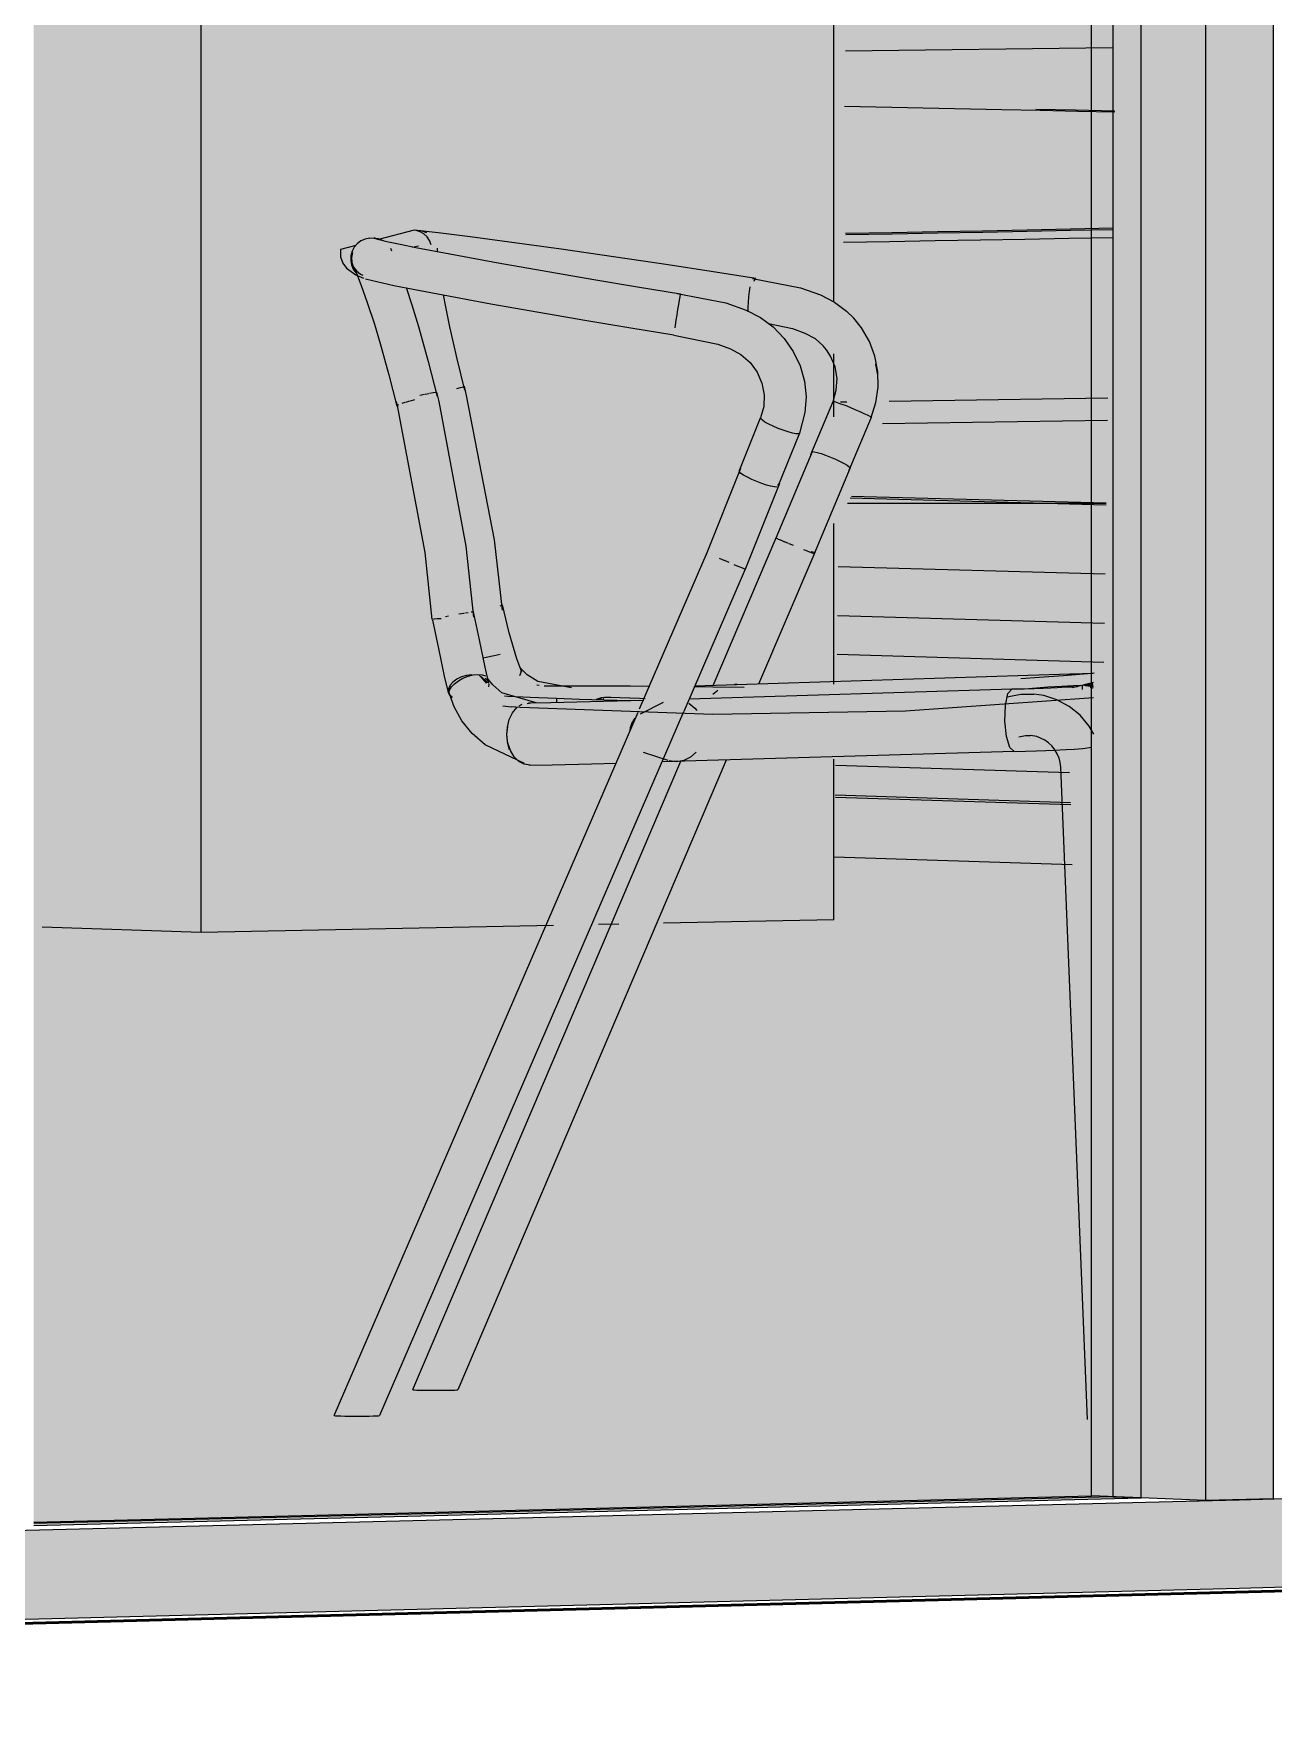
# Model space of a CAD drawing. Header units: inches. Extents: x 31156 to 31160, y -65 to 66.
# Drawn here: x 31157.47387 to 31157.49116, y 65.95742 to 65.98101 of the extents above; entities that cross this region are included whole.
import ezdxf

# ---------------------------------------------------------------- set-up
doc = ezdxf.new("R2010")
doc.units = ezdxf.units.IN
doc.header["$MEASUREMENT"] = 0
doc.linetypes.add('Dash 1_16_', pattern=[0.125, 0.0625, -0.0625])
doc.linetypes.add('Hidden', pattern=[0.28125, 0.1875, -0.09375])
for name, color, linetype, lineweight in [('A-FLOR', 192, 'Continuous', 13), ('A-FLOR-CLRS', 90, 'Dash 1_16_', 9), ('A-FLOR-OTLN', 90, 'Continuous', 9), ('A-GLAZ-CURT', 52, 'Continuous', 9), ('A-GLAZ-CWMG', 51, 'Continuous', 9), ('A-PROP-SBCK', 71, 'Hidden', 50), ('I-FURN', 30, 'Continuous', 9), ('Q-CASE', 31, 'Continuous', 9)]:
    doc.layers.add(name, color=color, linetype=linetype, lineweight=lineweight)

msp = doc.modelspace()

# ---------------------------------------------------------------- hatches: boundary and pattern name
at = {"layer": 'A-FLOR', "lineweight": 5}
h = msp.add_hatch(color=256, dxfattribs=at)
h.paths.add_polyline_path([(31157.502742, 65.969799), (31157.502742, 65.970257), (31157.501615, 65.970291), (31157.501615, 65.969834)], flags=0)
h.paths.add_polyline_path([(31157.499543, 65.969899), (31157.499521, 65.970356), (31157.499335, 65.970362), (31157.499355, 65.969905), (31157.499536, 65.969899)], flags=0)
h.paths.add_polyline_path([(31157.498814, 65.969922), (31157.498795, 65.970378), (31157.497051, 65.970432), (31157.497059, 65.969977), (31157.498801, 65.969922)], flags=0)
h.paths.add_polyline_path([(31157.496372, 65.969998), (31157.496369, 65.970453), (31157.495748, 65.970442), (31157.495256, 65.970331), (31157.495191, 65.970319), (31157.495199, 65.970035), (31157.496371, 65.969998)], flags=0)
h.paths.add_polyline_path([(31157.494595, 65.970054), (31157.494586, 65.970465), (31157.494061, 65.970524), (31157.494029, 65.970072), (31157.494595, 65.970054)], flags=0)
h.paths.add_polyline_path([(31157.493442, 65.97009), (31157.493473, 65.970542), (31157.493272, 65.970517), (31157.493094, 65.970101), (31157.493391, 65.970092)], flags=0)
h.paths.add_polyline_path([(31157.492517, 65.970119), (31157.492708, 65.970566), (31157.492544, 65.970571), (31157.492351, 65.970124)], flags=0)
h.paths.add_polyline_path([(31157.491769, 65.970142), (31157.491962, 65.970589), (31157.491311, 65.970609), (31157.491311, 65.970157)], flags=0)
h.paths.add_polyline_path([(31157.488334, 65.97025), (31157.488314, 65.970701), (31157.48505, 65.9708), (31157.48505, 65.970352), (31157.488333, 65.97025)], flags=0)
at = {"layer": 'A-GLAZ-CURT', "lineweight": 5, "transparency": 33554458}
msp.add_hatch(color=256, dxfattribs=at).paths.add_polyline_path([(31157.473866, 65.960193), (31157.489314, 65.960578), (31157.489314, 66.018479), (31157.473866, 66.018659), (31157.473866, 65.960555)], flags=0)
at = {"layer": 'A-GLAZ-CWMG', "lineweight": 5}
for points in [[(31157.489314, 65.960578), (31157.489314, 66.018479), (31157.488619, 66.018465), (31157.488619, 65.960607)], [(31157.490209, 65.960541), (31157.490209, 65.968688), (31157.490209, 66.018496), (31157.489314, 66.018479), (31157.489314, 65.960578), (31157.489924, 65.960553)], [(31157.490209, 65.960541), (31157.491155, 65.960565), (31157.491155, 66.018485), (31157.490209, 66.018496), (31157.490209, 65.964398)], [(31157.490682, 65.959324), (31157.507554, 65.959758), (31157.507554, 65.960974), (31157.490682, 65.960553), (31157.490682, 65.960108)], [(31157.473382, 65.958879), (31157.490682, 65.959324), (31157.490682, 65.960553), (31157.473382, 65.960121)]]:
    msp.add_hatch(color=256, dxfattribs=at).paths.add_polyline_path(points, flags=0)
at = {"layer": 'I-FURN', "lineweight": 5}
h = msp.add_hatch(color=256, dxfattribs=at)
h.paths.add_polyline_path([(31157.478356, 65.978233), (31157.478478, 65.978228), (31157.478531, 65.978271)], flags=0)
h.paths.add_polyline_path([(31157.478288, 65.977912), (31157.478336, 65.978032), (31157.478429, 65.97812), (31157.47855, 65.978158), (31157.478356, 65.978233), (31157.478235, 65.978132), (31157.478147, 65.977987), (31157.478234, 65.977941)], flags=0)
h.paths.add_polyline_path([(31157.478614, 65.978156), (31157.478478, 65.978228), (31157.478393, 65.9782)], flags=0)
for points in [[(31157.478918, 65.977772), (31157.47897, 65.977912), (31157.479067, 65.978006), (31157.479184, 65.97803), (31157.478488, 65.978146), (31157.478378, 65.978081), (31157.478305, 65.977975), (31157.478288, 65.977912), (31157.478539, 65.977851)], [(31157.479418, 65.977985), (31157.479415, 65.978029), (31157.479386, 65.978124), (31157.479307, 65.978218), (31157.479198, 65.978266), (31157.478531, 65.978271), (31157.478478, 65.978228), (31157.478742, 65.97812), (31157.479416, 65.977985)], [(31157.4801, 65.977858), (31157.480097, 65.978005), (31157.480047, 65.978122), (31157.479962, 65.978178), (31157.479255, 65.978248), (31157.479356, 65.978169), (31157.479416, 65.978022), (31157.479446, 65.977992), (31157.479481, 65.97801), (31157.479492, 65.977971), (31157.480098, 65.977858)], [(31157.48272, 65.977487), (31157.482729, 65.977773), (31157.482719, 65.977787), (31157.480008, 65.978159), (31157.480078, 65.978069), (31157.480102, 65.977891), (31157.4801, 65.977858), (31157.482633, 65.977499)], [(31157.479039, 65.977475), (31157.478951, 65.977562), (31157.478914, 65.977697), (31157.478918, 65.977772), (31157.478288, 65.977912), (31157.478297, 65.977784), (31157.478378, 65.977669), (31157.478495, 65.977623), (31157.478542, 65.977593), (31157.478657, 65.97756)], [(31157.481533, 65.9773), (31157.481593, 65.977501), (31157.481676, 65.97758), (31157.479067, 65.978006), (31157.47897, 65.977912), (31157.478918, 65.977772), (31157.481508, 65.977304)], [(31157.478933, 65.975821), (31157.479043, 65.975865), (31157.479178, 65.975902), (31157.478893, 65.976937), (31157.478652, 65.977562), (31157.478419, 65.97766), (31157.478367, 65.977701), (31157.478605, 65.977007), (31157.478838, 65.97618)], [(31157.481586, 65.977007), (31157.481543, 65.977049), (31157.481525, 65.977226), (31157.481508, 65.977304), (31157.478918, 65.977772), (31157.478925, 65.977626), (31157.47899, 65.97751), (31157.479095, 65.977458), (31157.481508, 65.977021)], [(31157.482706, 65.977411), (31157.48272, 65.977487), (31157.480421, 65.977799), (31157.482691, 65.977413)], [(31157.482835, 65.977087), (31157.482886, 65.977383), (31157.481649, 65.977572), (31157.481593, 65.977501), (31157.481533, 65.9773), (31157.482174, 65.977193)], [(31157.483848, 65.977309), (31157.483925, 65.977585), (31157.483939, 65.977595), (31157.482729, 65.977773), (31157.482736, 65.977631), (31157.48272, 65.977487), (31157.483697, 65.977334)], [(31157.484706, 65.977129), (31157.484834, 65.977363), (31157.484378, 65.977517), (31157.483878, 65.977572), (31157.483842, 65.977339), (31157.484309, 65.977259)], [(31157.479178, 65.975902), (31157.479491, 65.975953), (31157.479105, 65.97732), (31157.479017, 65.97748), (31157.478669, 65.977552), (31157.478893, 65.976937), (31157.479039, 65.97644)], [(31157.483667, 65.976845), (31157.4838, 65.97715), (31157.483327, 65.977303), (31157.482829, 65.977362), (31157.48279, 65.977057), (31157.483236, 65.976984)], [(31157.48462, 65.976837), (31157.484635, 65.976934), (31157.484706, 65.977129), (31157.484282, 65.977267), (31157.483842, 65.977339), (31157.483853, 65.977124), (31157.484201, 65.976954), (31157.484618, 65.976837)], [(31157.485531, 65.975669), (31157.485633, 65.976047), (31157.485602, 65.976425), (31157.485538, 65.976662), (31157.485414, 65.976881), (31157.485274, 65.977056), (31157.485006, 65.977259), (31157.484816, 65.977344), (31157.484706, 65.977129), (31157.485125, 65.976807), (31157.485326, 65.976319), (31157.485256, 65.975794), (31157.485498, 65.975687)], [(31157.482796, 65.97681), (31157.482823, 65.977014), (31157.482835, 65.977087), (31157.481533, 65.9773), (31157.48153, 65.977096), (31157.481586, 65.977007), (31157.482783, 65.976812)], [(31157.483583, 65.976618), (31157.483667, 65.976845), (31157.483236, 65.976984), (31157.48279, 65.977057), (31157.48279, 65.976809), (31157.483376, 65.976686), (31157.483531, 65.976635)], [(31157.484631, 65.976838), (31157.48412, 65.976966), (31157.484225, 65.976937), (31157.484618, 65.976842)], [(31157.485641, 65.976185), (31157.485617, 65.976409), (31157.485598, 65.976409)], [(31157.479938, 65.972899), (31157.479843, 65.973733), (31157.479615, 65.975114), (31157.47949, 65.97573), (31157.479305, 65.976373), (31157.47923, 65.976373), (31157.479205, 65.976241), (31157.479342, 65.975732), (31157.479545, 65.974737), (31157.479821, 65.972919), (31157.479931, 65.972915)], [(31157.47933, 65.973775), (31157.479586, 65.97382), (31157.479326, 65.975253), (31157.47918, 65.97595), (31157.478929, 65.975884), (31157.479109, 65.975028), (31157.479326, 65.973799)], [(31157.479586, 65.97382), (31157.479898, 65.973859), (31157.479677, 65.975114), (31157.479472, 65.976009), (31157.47918, 65.97595), (31157.479403, 65.974889)], [(31157.480229, 65.973932), (31157.480293, 65.973949), (31157.479925, 65.975838), (31157.479854, 65.976084), (31157.479817, 65.976073), (31157.479944, 65.975539), (31157.480183, 65.974226)], [(31157.484944, 65.975054), (31157.485256, 65.975794), (31157.485019, 65.975878), (31157.484728, 65.975135), (31157.484877, 65.975082)], [(31157.485235, 65.974918), (31157.485531, 65.975669), (31157.485256, 65.975794), (31157.484944, 65.975054), (31157.485219, 65.974929)], [(31157.483951, 65.974761), (31157.484249, 65.975504), (31157.484008, 65.975638), (31157.484006, 65.975652), (31157.48371, 65.974897), (31157.48382, 65.974822), (31157.483882, 65.974791)], [(31157.484231, 65.974685), (31157.484247, 65.974691), (31157.484529, 65.975429), (31157.484388, 65.975455), (31157.484249, 65.975504), (31157.483951, 65.974761), (31157.484197, 65.974686)], [(31157.484464, 65.973868), (31157.484956, 65.975113), (31157.484729, 65.97518), (31157.484223, 65.973971), (31157.484396, 65.973897)], [(31157.484751, 65.973754), (31157.485242, 65.974968), (31157.485049, 65.975074), (31157.48498, 65.975103), (31157.484464, 65.973868), (31157.484737, 65.973759)], [(31157.4835, 65.973659), (31157.483951, 65.974788), (31157.483741, 65.974909), (31157.483725, 65.974933), (31157.483283, 65.973757), (31157.483498, 65.97366)], [(31157.483765, 65.973522), (31157.483783, 65.973523), (31157.484243, 65.974719), (31157.484091, 65.974739), (31157.483951, 65.974788), (31157.4835, 65.973659), (31157.483775, 65.973546)], [(31157.479429, 65.972838), (31157.479687, 65.972857), (31157.479586, 65.97382), (31157.47933, 65.973775), (31157.479416, 65.972968)], [(31157.479687, 65.972857), (31157.480002, 65.972884), (31157.479898, 65.973859), (31157.479586, 65.97382), (31157.479678, 65.972968)], [(31157.480347, 65.972955), (31157.480404, 65.972967), (31157.480293, 65.973949), (31157.480229, 65.973932), (31157.480335, 65.973055), (31157.480345, 65.972967)], [(31157.47834, 65.96172), (31157.483498, 65.97366), (31157.483281, 65.973758), (31157.478106, 65.961725), (31157.47827, 65.96172)], [(31157.478411, 65.96172), (31157.478687, 65.961727), (31157.483774, 65.973546), (31157.483498, 65.97366), (31157.47834, 65.96172)], [(31157.47965, 65.971871), (31157.479711, 65.971964), (31157.479872, 65.972046), (31157.479904, 65.972055), (31157.479724, 65.972901), (31157.479434, 65.972829), (31157.479644, 65.971895)], [(31157.480199, 65.97198), (31157.480112, 65.97241), (31157.479985, 65.972871), (31157.479967, 65.972942), (31157.479724, 65.972901), (31157.479904, 65.972055), (31157.48005, 65.97206), (31157.480165, 65.972015)], [(31157.48067, 65.97201), (31157.480663, 65.972103), (31157.480527, 65.97251), (31157.480371, 65.973026), (31157.48034, 65.973016), (31157.480455, 65.972266), (31157.480609, 65.972047), (31157.480664, 65.972013)], [(31157.480215, 65.971953), (31157.480113, 65.972044), (31157.480062, 65.97207), (31157.480169, 65.971945)], [(31157.480665, 65.972099), (31157.480666, 65.9721), (31157.480664, 65.9721)], [(31157.483336, 65.971893), (31157.485928, 65.971925), (31157.487466, 65.972002), (31157.48823, 65.972075), (31157.483251, 65.971894)], [(31157.4878, 65.971866), (31157.488491, 65.971915), (31157.488363, 65.971917), (31157.4878, 65.971868)], [(31157.488652, 65.971883), (31157.48864, 65.971955), (31157.488495, 65.971911), (31157.488619, 65.971895)], [(31157.480624, 65.970868), (31157.480499, 65.971024), (31157.480417, 65.971256), (31157.480103, 65.971371), (31157.479847, 65.971591), (31157.479691, 65.971895), (31157.479667, 65.971853), (31157.479782, 65.971545), (31157.47987, 65.971404), (31157.480239, 65.971044), (31157.480431, 65.970951)], [(31157.480466, 65.971223), (31157.482146, 65.971261), (31157.482164, 65.971643), (31157.482194, 65.971707), (31157.480679, 65.971655), (31157.480545, 65.971535), (31157.480472, 65.971336)], [(31157.480861, 65.971751), (31157.480845, 65.971753), (31157.480853, 65.971752)], [(31157.481157, 65.971681), (31157.481767, 65.971718), (31157.481157, 65.971738), (31157.481157, 65.971682)], [(31157.481786, 65.971717), (31157.481786, 65.971748), (31157.481717, 65.971719)], [(31157.481827, 65.971715), (31157.481811, 65.971749), (31157.481794, 65.971716)], [(31157.482204, 65.971706), (31157.482314, 65.971739), (31157.481826, 65.971751), (31157.481826, 65.971716), (31157.482202, 65.971706)], [(31157.487412, 65.971419), (31157.488652, 65.971467), (31157.488652, 65.97187), (31157.488532, 65.971894), (31157.488438, 65.971869), (31157.487897, 65.971869), (31157.487484, 65.971834), (31157.487455, 65.971802), (31157.487415, 65.97151)], [(31157.488441, 65.970788), (31157.488652, 65.970823), (31157.488648, 65.971249), (31157.488319, 65.971614), (31157.487988, 65.971751), (31157.487783, 65.971794), (31157.487437, 65.97172), (31157.487485, 65.971483), (31157.48793, 65.971473), (31157.488291, 65.971211), (31157.488429, 65.970823)], [(31157.488653, 65.971869), (31157.488628, 65.971892), (31157.488619, 65.971876)], [(31157.482791, 65.971269), (31157.483212, 65.971295), (31157.483152, 65.971511), (31157.483044, 65.971502), (31157.483112, 65.971565), (31157.483086, 65.9716), (31157.482933, 65.971556), (31157.482801, 65.971292)], [(31157.480788, 65.970806), (31157.482008, 65.970875), (31157.482146, 65.971261), (31157.480466, 65.971223), (31157.480514, 65.971008), (31157.480632, 65.970856), (31157.480708, 65.970816)], [(31157.482833, 65.970851), (31157.483028, 65.970914), (31157.483167, 65.971077), (31157.483212, 65.971293), (31157.482783, 65.97125), (31157.482652, 65.970906)], [(31157.480523, 65.970994), (31157.48048, 65.971112), (31157.480517, 65.971002)], [(31157.488651, 65.961688), (31157.488651, 65.965683), (31157.488441, 65.970788), (31157.488195, 65.970775), (31157.488588, 65.961691), (31157.488625, 65.961689)], [(31157.488651, 65.965683), (31157.488652, 65.970796), (31157.488441, 65.970788), (31157.488528, 65.968677)]]:
    msp.add_hatch(color=256, dxfattribs=at).paths.add_polyline_path(points, flags=0)
h = msp.add_hatch(color=256, dxfattribs=at)
h.paths.add_polyline_path([(31157.479834, 65.976012), (31157.479874, 65.976033), (31157.479528, 65.977375), (31157.47946, 65.977369), (31157.479805, 65.976118)], flags=0)
h.paths.add_polyline_path([(31157.479469, 65.977975), (31157.47943, 65.978067), (31157.479386, 65.978209), (31157.479255, 65.978265), (31157.479282, 65.978233), (31157.479366, 65.978154), (31157.479416, 65.978022), (31157.47945, 65.977979)], flags=0)
h = msp.add_hatch(color=256, dxfattribs=at)
h.paths.add_polyline_path([(31157.478322, 65.977725), (31157.478286, 65.977847), (31157.478288, 65.977912), (31157.478147, 65.977987), (31157.478215, 65.977794), (31157.478234, 65.977782)], flags=0)
h.paths.add_polyline_path([(31157.478359, 65.977673), (31157.478322, 65.977725), (31157.478234, 65.977746)], flags=0)
h = msp.add_hatch(color=256, dxfattribs=at)
h.paths.add_polyline_path([(31157.479563, 65.976993), (31157.479552, 65.976986), (31157.479552, 65.977004)], flags=0)
h.paths.add_polyline_path([(31157.480137, 65.9723), (31157.48039, 65.972358), (31157.480329, 65.97287), (31157.480356, 65.972873), (31157.480329, 65.97311), (31157.480242, 65.973813), (31157.48022, 65.973751), (31157.479801, 65.976092), (31157.479619, 65.976789), (31157.479508, 65.977189), (31157.479497, 65.977194), (31157.479473, 65.977319), (31157.479435, 65.977393), (31157.479068, 65.97743), (31157.47935, 65.9765), (31157.479677, 65.975114), (31157.479847, 65.974162), (31157.479963, 65.973357), (31157.480017, 65.97287), (31157.480136, 65.972305)], flags=0)
h.paths.add_polyline_path([(31157.479933, 65.972938), (31157.479935, 65.972968), (31157.479933, 65.972942)], flags=0)
h.paths.add_polyline_path([(31157.479418, 65.976001), (31157.479419, 65.976009), (31157.479417, 65.976004)], flags=0)
h = msp.add_hatch(color=256, dxfattribs=at)
h.paths.add_polyline_path([(31157.483831, 65.97711), (31157.483805, 65.977124), (31157.483808, 65.977122)], flags=0)
h.paths.add_polyline_path([(31157.483831, 65.977132), (31157.483848, 65.977309), (31157.482718, 65.97748), (31157.482707, 65.977411), (31157.483465, 65.977259), (31157.483808, 65.977147)], flags=0)
h = msp.add_hatch(color=256, dxfattribs=at)
h.paths.add_polyline_path([(31157.484529, 65.975429), (31157.484545, 65.975435), (31157.484596, 65.975716)], flags=0)
h.paths.add_polyline_path([(31157.484529, 65.975429), (31157.484614, 65.975961), (31157.484585, 65.976187), (31157.484527, 65.97644), (31157.484241, 65.976819), (31157.484137, 65.976935), (31157.48379, 65.977131), (31157.483667, 65.976845), (31157.484096, 65.976522), (31157.484309, 65.976032), (31157.484249, 65.975504), (31157.484496, 65.97543)], flags=0)
h.paths.add_polyline_path([(31157.484515, 65.976429), (31157.484386, 65.976643), (31157.48438, 65.976653)], flags=0)
h = msp.add_hatch(color=256, dxfattribs=at)
h.paths.add_polyline_path([(31157.485256, 65.975794), (31157.485326, 65.976319), (31157.485125, 65.976807), (31157.484706, 65.977129), (31157.484623, 65.976849), (31157.484922, 65.976605), (31157.485067, 65.976253), (31157.485039, 65.975921), (31157.485039, 65.975874), (31157.485188, 65.975821)], flags=0)
h.paths.add_polyline_path([(31157.484997, 65.976529), (31157.484922, 65.976605), (31157.484876, 65.976698)], flags=0)
h = msp.add_hatch(color=256, dxfattribs=at)
h.paths.add_polyline_path([(31157.48463, 65.975985), (31157.4846, 65.976209), (31157.484582, 65.976187)], flags=0)
h.paths.add_polyline_path([(31157.484527, 65.976446), (31157.484402, 65.976666), (31157.48438, 65.976653)], flags=0)
h.paths.add_polyline_path([(31157.484234, 65.976866), (31157.484146, 65.976949), (31157.484042, 65.976992)], flags=0)
h = msp.add_hatch(color=256, dxfattribs=at)
h.paths.add_polyline_path([(31157.484066, 65.975781), (31157.484096, 65.975808), (31157.484034, 65.975638)], flags=0)
h.paths.add_polyline_path([(31157.484249, 65.975504), (31157.484309, 65.976032), (31157.484096, 65.976522), (31157.483667, 65.976845), (31157.483599, 65.976627), (31157.48389, 65.976408), (31157.484085, 65.976044), (31157.484034, 65.976115), (31157.484066, 65.975781), (31157.484029, 65.975618), (31157.48418, 65.975534)], flags=0)
h.paths.add_polyline_path([(31157.484006, 65.975652), (31157.484051, 65.975793), (31157.48403, 65.975867), (31157.484006, 65.975653)], flags=0)
h = msp.add_hatch(color=256, dxfattribs=at)
h.paths.add_polyline_path([(31157.479443, 65.96208), (31157.483171, 65.970865), (31157.482883, 65.970837), (31157.479175, 65.962086), (31157.479374, 65.96208)], flags=0)
h.paths.add_polyline_path([(31157.483344, 65.971918), (31157.483641, 65.971928), (31157.48447, 65.97387), (31157.48421, 65.973951), (31157.483373, 65.971986)], flags=0)
h = msp.add_hatch(color=256, dxfattribs=at)
h.paths.add_polyline_path([(31157.479513, 65.96208), (31157.479778, 65.962087), (31157.483502, 65.970875), (31157.483176, 65.970837), (31157.479443, 65.96208)], flags=0)
h.paths.add_polyline_path([(31157.483641, 65.971928), (31157.483978, 65.971938), (31157.484744, 65.973772), (31157.484539, 65.973841), (31157.48447, 65.97387), (31157.483686, 65.972032)], flags=0)
h = msp.add_hatch(color=256, dxfattribs=at)
h.paths.add_polyline_path([(31157.480659, 65.971763), (31157.480966, 65.971872), (31157.480971, 65.971908), (31157.480921, 65.971906), (31157.480846, 65.971934), (31157.480666, 65.971983), (31157.480509, 65.972153), (31157.480461, 65.972182), (31157.480444, 65.972215), (31157.48042, 65.972219), (31157.480389, 65.972358), (31157.48014, 65.972284), (31157.4802, 65.972145), (31157.480174, 65.97213), (31157.480242, 65.971958), (31157.480215, 65.971941), (31157.48025, 65.971869), (31157.480479, 65.971768), (31157.480591, 65.971765)], flags=0)
h.paths.add_polyline_path([(31157.480157, 65.972138), (31157.480155, 65.972154), (31157.480154, 65.972149)], flags=0)
h = msp.add_hatch(color=256, dxfattribs=at)
h.paths.add_polyline_path([(31157.47971, 65.971738), (31157.479681, 65.971877), (31157.479767, 65.971966), (31157.479655, 65.971858), (31157.4797, 65.971744)], flags=0)
h.paths.add_polyline_path([(31157.480198, 65.971966), (31157.480199, 65.97198), (31157.480188, 65.971974)], flags=0)
h.paths.add_polyline_path([(31157.480142, 65.971977), (31157.48005, 65.97206), (31157.480025, 65.972045), (31157.48014, 65.971978)], flags=0)
h = msp.add_hatch(color=256, dxfattribs=at)
h.paths.add_polyline_path([(31157.480479, 65.971748), (31157.480418, 65.971745), (31157.480418, 65.971753)], flags=0)
h.paths.add_polyline_path([(31157.480461, 65.97124), (31157.48052, 65.971456), (31157.48066, 65.971616), (31157.480758, 65.971693), (31157.480418, 65.97178), (31157.480212, 65.971895), (31157.48005, 65.97206), (31157.479924, 65.972045), (31157.479733, 65.971941), (31157.479693, 65.971895), (31157.479847, 65.971591), (31157.480103, 65.971371), (31157.480417, 65.971256)], flags=0)
h = msp.add_hatch(color=256, dxfattribs=at)
h.paths.add_polyline_path([(31157.481033, 65.971906), (31157.481006, 65.971922), (31157.480846, 65.971987), (31157.480771, 65.972029), (31157.480846, 65.971961), (31157.481019, 65.971908)], flags=0)
h.paths.add_polyline_path([(31157.480886, 65.971928), (31157.480761, 65.972029), (31157.480665, 65.972098), (31157.480648, 65.972057), (31157.48063, 65.972029), (31157.480846, 65.971934)], flags=0)
h = msp.add_hatch(color=256, dxfattribs=at)
h.paths.add_polyline_path([(31157.481686, 65.97172), (31157.481915, 65.971752), (31157.482392, 65.971759), (31157.482456, 65.971903), (31157.481009, 65.971894), (31157.480752, 65.971786), (31157.480659, 65.971763), (31157.48151, 65.971725)], flags=0)
h.paths.add_polyline_path([(31157.483011, 65.971731), (31157.488524, 65.971918), (31157.488655, 65.971967), (31157.488656, 65.972085), (31157.486378, 65.971939), (31157.486355, 65.97193), (31157.483696, 65.971893), (31157.483071, 65.971865), (31157.483013, 65.971736)], flags=0)
h = msp.add_hatch(color=256, dxfattribs=at)
h.paths.add_polyline_path([(31157.480479, 65.971748), (31157.480527, 65.971712), (31157.48052, 65.971725)], flags=0)
h.paths.add_polyline_path([(31157.480838, 65.971675), (31157.481157, 65.971692), (31157.481157, 65.971738), (31157.480564, 65.971731), (31157.480845, 65.971676)], flags=0)
h = msp.add_hatch(color=256, dxfattribs=at)
h.paths.add_polyline_path([(31157.482146, 65.971261), (31157.482175, 65.971262), (31157.482341, 65.971711), (31157.482178, 65.971689), (31157.482147, 65.97148), (31157.482144, 65.971359)], flags=0)
h.paths.add_polyline_path([(31157.483212, 65.971293), (31157.487412, 65.971419), (31157.487455, 65.971802), (31157.487513, 65.971867), (31157.482998, 65.971707), (31157.483002, 65.971667), (31157.483152, 65.97151), (31157.483212, 65.971295)], flags=0)
h = msp.add_hatch(color=256, dxfattribs=at)
h.paths.add_polyline_path([(31157.488385, 65.971362), (31157.488561, 65.971336), (31157.488571, 65.97134), (31157.488652, 65.971293), (31157.488652, 65.971467), (31157.488471, 65.971433), (31157.488538, 65.971372)], flags=0)
h.paths.add_polyline_path([(31157.487543, 65.970997), (31157.488162, 65.971067), (31157.488081, 65.971149), (31157.488203, 65.971158), (31157.488181, 65.971259), (31157.488281, 65.971248), (31157.488258, 65.971334), (31157.488385, 65.971362), (31157.488428, 65.971455), (31157.487412, 65.971419), (31157.487481, 65.971049), (31157.487512, 65.971023)], flags=0)
h.paths.add_polyline_path([(31157.488321, 65.971037), (31157.488326, 65.971059), (31157.488319, 65.971041)], flags=0)
h = msp.add_hatch(color=256, dxfattribs=at)
h.paths.add_polyline_path([(31157.488022, 65.971161), (31157.488013, 65.971231), (31157.48806, 65.971153), (31157.488023, 65.971161)], flags=0)
h.paths.add_polyline_path([(31157.488213, 65.970776), (31157.488429, 65.970823), (31157.488291, 65.971211), (31157.48793, 65.971473), (31157.487485, 65.971483), (31157.487575, 65.971239), (31157.487683, 65.97128), (31157.487893, 65.971247), (31157.48806, 65.971105), (31157.488168, 65.970933), (31157.488212, 65.970779)], flags=0)
h.paths.add_polyline_path([(31157.488188, 65.971041), (31157.488134, 65.97106), (31157.488081, 65.971149)], flags=0)
h = msp.add_hatch(color=256, dxfattribs=at)
h.paths.add_polyline_path([(31157.482628, 65.97085), (31157.482715, 65.970869), (31157.482634, 65.970864), (31157.482629, 65.970851)], flags=0)
h.paths.add_polyline_path([(31157.482868, 65.970857), (31157.487512, 65.971023), (31157.487481, 65.971049), (31157.487423, 65.971311), (31157.487412, 65.971419), (31157.483209, 65.971263), (31157.483166, 65.971076), (31157.483028, 65.970914), (31157.482891, 65.970861)], flags=0)
at = {"layer": 'Q-CASE', "lineweight": 5}
h = msp.add_hatch(color=256, dxfattribs=at)
h.paths.add_polyline_path([(31157.476199, 65.96847), (31157.476199, 65.985668), (31157.47398, 65.985702), (31157.47398, 65.968545), (31157.475038, 65.968509)], flags=0)
h.paths.add_polyline_path([(31157.471431, 65.96863), (31157.471431, 65.985741), (31157.458336, 65.985941), (31157.458336, 65.96907), (31157.466297, 65.968803)], flags=0)
h.paths.add_polyline_path([(31157.452713, 65.985592), (31157.452713, 65.986027), (31157.451338, 65.986048), (31157.451338, 65.985614)], flags=0)
h = msp.add_hatch(color=256, dxfattribs=at)
h.paths.add_polyline_path([(31157.478439, 65.978211), (31157.478477, 65.978178), (31157.478477, 65.97821), (31157.478461, 65.97821)], flags=0)
h.paths.add_polyline_path([(31157.476199, 65.96847), (31157.481113, 65.968567), (31157.482079, 65.970803), (31157.480771, 65.970799), (31157.480123, 65.971167), (31157.479908, 65.971452), (31157.479811, 65.971666), (31157.479666, 65.972128), (31157.479477, 65.973165), (31157.479381, 65.97394), (31157.479025, 65.975801), (31157.47901, 65.975822), (31157.478587, 65.977312), (31157.478423, 65.977662), (31157.478305, 65.977767), (31157.478268, 65.977825), (31157.478233, 65.977952), (31157.47823, 65.977965), (31157.478397, 65.978185), (31157.478477, 65.978219), (31157.478748, 65.978256), (31157.479179, 65.978248), (31157.479717, 65.978196), (31157.481816, 65.977912), (31157.484466, 65.977495), (31157.485027, 65.977321), (31157.485027, 65.985748), (31157.476199, 65.985668), (31157.476199, 65.968948)], flags=0)
h.paths.add_polyline_path([(31157.48175, 65.96858), (31157.482021, 65.968585), (31157.482958, 65.970827), (31157.482762, 65.970821), (31157.482706, 65.970792), (31157.481778, 65.968644)], flags=0)
h.paths.add_polyline_path([(31157.482653, 65.968598), (31157.485027, 65.968645), (31157.485027, 65.970888), (31157.483601, 65.970819), (31157.482673, 65.968644)], flags=0)
h.paths.add_polyline_path([(31157.484127, 65.97609), (31157.483992, 65.976352), (31157.484122, 65.976101)], flags=0)
h.paths.add_polyline_path([(31157.482542, 65.971875), (31157.483802, 65.97487), (31157.483819, 65.974933), (31157.48416, 65.975809), (31157.48414, 65.976019), (31157.484162, 65.976041), (31157.484122, 65.976152), (31157.484031, 65.976304), (31157.483872, 65.976507), (31157.483844, 65.976502), (31157.483623, 65.97661), (31157.4831, 65.97675), (31157.480371, 65.977212), (31157.479662, 65.977331), (31157.479828, 65.976539), (31157.480217, 65.974826), (31157.480455, 65.973306), (31157.480529, 65.972813), (31157.480726, 65.972139), (31157.480741, 65.97211), (31157.480765, 65.972094), (31157.48093, 65.971952), (31157.480984, 65.971946), (31157.481152, 65.971878), (31157.482402, 65.971876)], flags=0)
h.paths.add_polyline_path([(31157.484473, 65.976628), (31157.48462, 65.976363), (31157.484557, 65.976511), (31157.484477, 65.976623)], flags=0)
h.paths.add_polyline_path([(31157.483177, 65.971882), (31157.483431, 65.97189), (31157.485027, 65.975663), (31157.485001, 65.976589), (31157.484641, 65.976834), (31157.484254, 65.976911), (31157.484378, 65.976767), (31157.484641, 65.976352), (31157.484707, 65.976082), (31157.484718, 65.975788), (31157.484658, 65.975565), (31157.484536, 65.975154), (31157.48335, 65.972281), (31157.48323, 65.972004)], flags=0)
h.paths.add_polyline_path([(31157.484066, 65.97191), (31157.485027, 65.971952), (31157.485001, 65.974115), (31157.484084, 65.971952)], flags=0)
h.paths.add_polyline_path([(31157.484545, 65.976511), (31157.484349, 65.976777), (31157.484518, 65.976555)], flags=0)
h.paths.add_polyline_path([(31157.485027, 65.976565), (31157.485001, 65.976625), (31157.485011, 65.976581)], flags=0)
h.paths.add_polyline_path([(31157.484334, 65.976795), (31157.484294, 65.976863), (31157.484315, 65.976815), (31157.484327, 65.976803)], flags=0)

# ---------------------------------------------------------------- linework, layer by layer
at = {"layer": 'A-FLOR'}
for p, q in [((31157.48505, 65.970802), (31157.488316, 65.970701)), ((31157.488334, 65.97025), (31157.48505, 65.970352))]:
    msp.add_line(p, q, dxfattribs=at)
at = {"layer": 'A-FLOR-CLRS', "linetype": 'Continuous'}
for p, q in [((31157.488811, 65.973469), (31157.485088, 65.973572)), ((31157.488802, 65.97278), (31157.485079, 65.972886)), ((31157.485045, 65.970388), (31157.488327, 65.970285)), ((31157.485033, 65.969523), (31157.488351, 65.969417))]:
    msp.add_line(p, q, dxfattribs=at)
at = {"layer": 'A-FLOR-OTLN'}
for p, q in [((31157.488916, 65.980814), (31157.485187, 65.980769)), ((31157.487371, 65.979949), (31157.485176, 65.979996)), ((31157.488847, 65.975927), (31157.485798, 65.975881)), ((31157.485206, 65.975872), (31157.48512, 65.975871)), ((31157.488842, 65.975616), (31157.485707, 65.975568)), ((31157.485254, 65.974535), (31157.488825, 65.974439)), ((31157.485271, 65.97456), (31157.488826, 65.974465)), ((31157.488794, 65.972239), (31157.485072, 65.972348))]:
    msp.add_line(p, q, dxfattribs=at)
for points in [[(31157.488947, 65.979915, 0), (31157.488429, 65.979926, 0), (31157.487904, 65.979938, 0), (31157.487371, 65.979949, 0)], [(31157.488941, 65.979932, 0), (31157.488397, 65.979943, 0), (31157.487846, 65.979955, 0)], [(31157.485189, 65.978226, 0), (31157.485835, 65.978238, 0), (31157.486472, 65.97825, 0), (31157.4871, 65.978263, 0), (31157.487718, 65.978275, 0), (31157.488326, 65.978288, 0), (31157.488924, 65.978301, 0)], [(31157.485195, 65.978208, 0), (31157.48584, 65.97822, 0), (31157.486476, 65.978232, 0), (31157.487103, 65.978244, 0), (31157.487721, 65.978256, 0), (31157.488329, 65.978269, 0), (31157.488928, 65.978281, 0)], [(31157.485159, 65.978103, 0), (31157.485804, 65.978114, 0), (31157.486441, 65.978125, 0), (31157.48707, 65.978135, 0), (31157.487692, 65.978146, 0), (31157.488306, 65.978157, 0), (31157.488913, 65.978169, 0)], [(31157.488825, 65.974456, 0), (31157.487922, 65.974457, 0), (31157.487019, 65.974457, 0), (31157.486117, 65.974457, 0), (31157.485216, 65.974456, 0)]]:
    msp.add_polyline3d(points, dxfattribs=at)
at = {"layer": 'A-GLAZ-CURT'}
for p, q in [((31157.488917, 66.018471), (31157.488917, 65.960595)), ((31157.489314, 65.960578), (31157.489314, 66.018479)), ((31157.488917, 65.960595), (31157.473867, 65.96022)), ((31157.488917, 65.960595), (31157.489314, 65.960578)), ((31157.473866, 65.960193), (31157.489314, 65.960578))]:
    msp.add_line(p, q, dxfattribs=at)
at = {"layer": 'A-GLAZ-CWMG'}
for p, q in [((31157.488619, 65.960607), (31157.488619, 66.018465)), ((31157.490209, 66.018496), (31157.490209, 65.960541)), ((31157.491155, 66.018485), (31157.491155, 65.960565)), ((31157.490682, 65.960553), (31157.507554, 65.960974)), ((31157.473867, 65.96024), (31157.488619, 65.960607)), ((31157.489314, 65.960578), (31157.488619, 65.960607)), ((31157.473382, 65.960121), (31157.490682, 65.960553)), ((31157.490209, 65.960541), (31157.489314, 65.960578)), ((31157.491155, 65.960565), (31157.490209, 65.960541)), ((31157.490682, 65.95932), (31157.507554, 65.959754)), ((31157.473382, 65.958875), (31157.490682, 65.95932))]:
    msp.add_line(p, q, dxfattribs=at)
at = {"layer": 'A-PROP-SBCK', "linetype": 'Continuous'}
msp.add_line((31157.698485, 65.964619), (31156.838933, 65.942476), dxfattribs=at)
at = {"layer": 'I-FURN'}
for p, q in [((31157.478358, 65.978058), (31157.478142, 65.978002)), ((31157.478675, 65.978139), (31157.478614, 65.978156)), ((31157.479172, 65.978269), (31157.478672, 65.978139)), ((31157.479147, 65.978034), (31157.479231, 65.978053)), ((31157.478302, 65.977821), (31157.478322, 65.977763)), ((31157.478842, 65.978018), (31157.478857, 65.977984)), ((31157.479491, 65.978018), (31157.479493, 65.977971)), ((31157.479253, 65.975967), (31157.479314, 65.97598)), ((31157.479324, 65.975982), (31157.479378, 65.975993)), ((31157.47893, 65.975816), (31157.478932, 65.975813)), ((31157.478932, 65.975813), (31157.47895, 65.975811)), ((31157.478953, 65.975832), (31157.478933, 65.975821)), ((31157.479043, 65.975865), (31157.478998, 65.97585)), ((31157.479107, 65.975883), (31157.479051, 65.975867)), ((31157.479178, 65.975902), (31157.479116, 65.975886)), ((31157.484704, 65.975139), (31157.485015, 65.975878)), ((31157.485126, 65.975844), (31157.485076, 65.975862)), ((31157.485451, 65.975709), (31157.485392, 65.975736)), ((31157.485498, 65.975687), (31157.485451, 65.975709)), ((31157.485531, 65.975669), (31157.485498, 65.975687)), ((31157.483707, 65.974909), (31157.484005, 65.975652)), ((31157.484005, 65.975651), (31157.484006, 65.975652)), ((31157.484029, 65.975618), (31157.484008, 65.975638)), ((31157.484066, 65.975593), (31157.484029, 65.975618)), ((31157.484118, 65.975564), (31157.484066, 65.975593)), ((31157.484448, 65.975439), (31157.484388, 65.975455)), ((31157.485547, 65.975655), (31157.485236, 65.974915)), ((31157.485546, 65.975658), (31157.485531, 65.975669)), ((31157.484545, 65.975436), (31157.484247, 65.974693)), ((31157.484496, 65.97543), (31157.484448, 65.975439)), ((31157.484722, 65.975177), (31157.484219, 65.973974)), ((31157.484708, 65.975139), (31157.484705, 65.975136)), ((31157.483725, 65.974945), (31157.483245, 65.973743)), ((31157.485253, 65.974952), (31157.484752, 65.973754)), ((31157.484266, 65.974733), (31157.483784, 65.973525)), ((31157.484195, 65.974687), (31157.484149, 65.974696)), ((31157.484231, 65.974685), (31157.484197, 65.974686)), ((31157.484243, 65.974719), (31157.484264, 65.974728)), ((31157.480004, 65.972871), (31157.479899, 65.973859)), ((31157.480405, 65.972967), (31157.480294, 65.97395)), ((31157.483343, 65.971917), (31157.48423, 65.973999)), ((31157.48423, 65.973999), (31157.484231, 65.974)), ((31157.484282, 65.973945), (31157.484246, 65.97396)), ((31157.484334, 65.973923), (31157.484285, 65.973943)), ((31157.484396, 65.973897), (31157.484337, 65.973921)), ((31157.484464, 65.973868), (31157.484402, 65.973894)), ((31157.484658, 65.973789), (31157.484606, 65.97381)), ((31157.479425, 65.972837), (31157.479326, 65.973773)), ((31157.482315, 65.971591), (31157.483257, 65.973771)), ((31157.483248, 65.973736), (31157.483246, 65.973745)), ((31157.483261, 65.973768), (31157.483258, 65.973771)), ((31157.483498, 65.97366), (31157.48343, 65.97369)), ((31157.483567, 65.97363), (31157.4835, 65.973659)), ((31157.483693, 65.973577), (31157.483637, 65.973601)), ((31157.483741, 65.973558), (31157.483694, 65.973577)), ((31157.484761, 65.973773), (31157.483977, 65.971936)), ((31157.483791, 65.973541), (31157.482932, 65.971553)), ((31157.47961, 65.972877), (31157.47965, 65.972886)), ((31157.479797, 65.972915), (31157.47983, 65.972921)), ((31157.47989, 65.972931), (31157.479923, 65.972936)), ((31157.480371, 65.973026), (31157.480396, 65.973035)), ((31157.480396, 65.973035), (31157.480402, 65.97304)), ((31157.479978, 65.972064), (31157.479904, 65.972055)), ((31157.480199, 65.97198), (31157.480164, 65.972017)), ((31157.480195, 65.972023), (31157.480197, 65.97202)), ((31157.480215, 65.971895), (31157.480216, 65.971936)), ((31157.480917, 65.971915), (31157.480884, 65.971921)), ((31157.481033, 65.971906), (31157.480985, 65.971908)), ((31157.483088, 65.97191), (31157.488319, 65.972078)), ((31157.483676, 65.971932), (31157.483641, 65.971932)), ((31157.487893, 65.972027), (31157.487636, 65.972009)), ((31157.488332, 65.972066), (31157.48832, 65.972078)), ((31157.488356, 65.971886), (31157.488651, 65.971964)), ((31157.488491, 65.971915), (31157.488491, 65.971862)), ((31157.488659, 65.972088), (31157.488567, 65.97208)), ((31157.48043, 65.971773), (31157.480477, 65.971768)), ((31157.480826, 65.971676), (31157.48075, 65.971661)), ((31157.481157, 65.971738), (31157.481157, 65.971681)), ((31157.481714, 65.971726), (31157.481786, 65.971748)), ((31157.482195, 65.971707), (31157.482375, 65.971712)), ((31157.482329, 65.971522), (31157.482649, 65.971682)), ((31157.483006, 65.971731), (31157.487516, 65.971867)), ((31157.483336, 65.971893), (31157.483081, 65.971896)), ((31157.483775, 65.971889), (31157.483336, 65.971893)), ((31157.483338, 65.971796), (31157.483408, 65.97185)), ((31157.487693, 65.971868), (31157.4878, 65.971877)), ((31157.4886, 65.971893), (31157.488607, 65.971893)), ((31157.478055, 65.96173), (31157.482295, 65.971544)), ((31157.482931, 65.971549), (31157.478688, 65.961728)), ((31157.480411, 65.97163), (31157.48053, 65.971617)), ((31157.480638, 65.971632), (31157.480679, 65.971655)), ((31157.480475, 65.971337), (31157.480461, 65.97124)), ((31157.482714, 65.970869), (31157.482372, 65.970979)), ((31157.48754, 65.970997), (31157.482625, 65.97085)), ((31157.479153, 65.96209), (31157.482892, 65.970859)), ((31157.483525, 65.970876), (31157.479779, 65.962088)), ((31157.482833, 65.970851), (31157.482731, 65.970864)), ((31157.488567, 65.961672), (31157.488192, 65.970774)), ((31157.479778, 65.962087), (31157.479779, 65.962088)), ((31157.478687, 65.961727), (31157.478688, 65.961728))]:
    msp.add_line(p, q, dxfattribs=at)
for points in [[(31157.478614, 65.978156, 0), (31157.47855, 65.978158, 0), (31157.478488, 65.978146, 0), (31157.478429, 65.97812, 0), (31157.478378, 65.978081, 0), (31157.478336, 65.978032, 0), (31157.478305, 65.977975, 0), (31157.478288, 65.977912, 0)], [(31157.478742, 65.978123, 0), (31157.478676, 65.97815, 0), (31157.478603, 65.978159, 0), (31157.47855, 65.978154, 0)], [(31157.478612, 65.978166, 0), (31157.478619, 65.978162, 0), (31157.47867, 65.978141, 0)], [(31157.478646, 65.978149, 0), (31157.478791, 65.978113, 0), (31157.478975, 65.978073, 0), (31157.479195, 65.978028, 0)], [(31157.479954, 65.978179, 0), (31157.479506, 65.978234, 0), (31157.479178, 65.978268, 0)], [(31157.479409, 65.978064, 0), (31157.479386, 65.978124, 0), (31157.479352, 65.978176, 0), (31157.479307, 65.978218, 0), (31157.479255, 65.978248, 0), (31157.479198, 65.978266, 0)], [(31157.479202, 65.978271, 0), (31157.479277, 65.978263, 0), (31157.479346, 65.978237, 0)], [(31157.482717, 65.977787, 0), (31157.481222, 65.978007, 0), (31157.479954, 65.978179, 0)], [(31157.478142, 65.978002, 0), (31157.478143, 65.9779, 0), (31157.478175, 65.97781, 0), (31157.478227, 65.977738, 0), (31157.478357, 65.977647, 0), (31157.478466, 65.9776, 0)], [(31157.478288, 65.977912, 0), (31157.478286, 65.977847, 0), (31157.478297, 65.977784, 0), (31157.478322, 65.977725, 0), (31157.478359, 65.977673, 0)], [(31157.478313, 65.977959, 0), (31157.478298, 65.97789, 0), (31157.478302, 65.977821, 0)], [(31157.479195, 65.978028, 0), (31157.480345, 65.977812, 0), (31157.481679, 65.97758, 0)], [(31157.478322, 65.977763, 0), (31157.478365, 65.977669, 0), (31157.478433, 65.9775, 0), (31157.478518, 65.977262, 0), (31157.478617, 65.976957, 0), (31157.478698, 65.976687, 0), (31157.478819, 65.97625, 0), (31157.47893, 65.975816, 0)], [(31157.478326, 65.977756, 0), (31157.478367, 65.977701, 0), (31157.478422, 65.977658, 0), (31157.478455, 65.977642, 0)], [(31157.478491, 65.977592, 0), (31157.478887, 65.9775, 0), (31157.479083, 65.97746, 0)], [(31157.481679, 65.97758, 0), (31157.482286, 65.977479, 0), (31157.482886, 65.977383, 0)], [(31157.48394, 65.977595, 0), (31157.483316, 65.977695, 0), (31157.482717, 65.977787, 0)], [(31157.483892, 65.977597, 0), (31157.484562, 65.977467, 0), (31157.484842, 65.977366, 0)], [(31157.483939, 65.977595, 0), (31157.483925, 65.977585, 0), (31157.48391, 65.977556, 0)], [(31157.479058, 65.977471, 0), (31157.479139, 65.977228, 0), (31157.479231, 65.976928, 0), (31157.479368, 65.976439, 0), (31157.479493, 65.975951, 0)], [(31157.479083, 65.97746, 0), (31157.480243, 65.977241, 0), (31157.481582, 65.977008, 0)], [(31157.479577, 65.977367, 0), (31157.479608, 65.977199, 0), (31157.479664, 65.976922, 0), (31157.479765, 65.976476, 0), (31157.479875, 65.976036, 0)], [(31157.482886, 65.977383, 0), (31157.482883, 65.977371, 0), (31157.482877, 65.97734, 0), (31157.482868, 65.977293, 0), (31157.482858, 65.977232, 0), (31157.482846, 65.977162, 0), (31157.482835, 65.977087, 0)], [(31157.48284, 65.977385, 0), (31157.483521, 65.977254, 0), (31157.483803, 65.977153, 0)], [(31157.483831, 65.977132, 0), (31157.483832, 65.977192, 0), (31157.483836, 65.977264, 0), (31157.483842, 65.977339, 0)], [(31157.483842, 65.977339, 0), (31157.48385, 65.977412, 0), (31157.483859, 65.977478, 0)], [(31157.484842, 65.977366, 0), (31157.485036, 65.977266, 0), (31157.485203, 65.977142, 0), (31157.485306, 65.977041, 0)], [(31157.483803, 65.977153, 0), (31157.484001, 65.977052, 0), (31157.48418, 65.97692, 0), (31157.484335, 65.97676, 0), (31157.484461, 65.976578, 0), (31157.484555, 65.976377, 0), (31157.484615, 65.976164, 0), (31157.484638, 65.975945, 0), (31157.484624, 65.975726, 0), (31157.484546, 65.975437, 0)], [(31157.481582, 65.977008, 0), (31157.482193, 65.976906, 0), (31157.482796, 65.97681, 0)], [(31157.482835, 65.977087, 0), (31157.482823, 65.977014, 0), (31157.482813, 65.976945, 0), (31157.482808, 65.976909, 0)], [(31157.484116, 65.976968, 0), (31157.484449, 65.9769, 0), (31157.484622, 65.976835, 0)], [(31157.485547, 65.975656, 0), (31157.485614, 65.975864, 0), (31157.485646, 65.976081, 0), (31157.485641, 65.976299, 0), (31157.4856, 65.976514, 0), (31157.485524, 65.976718, 0), (31157.485414, 65.976906, 0), (31157.485306, 65.977041, 0)], [(31157.482792, 65.976807, 0), (31157.483408, 65.976681, 0), (31157.483583, 65.976616, 0)], [(31157.484622, 65.976835, 0), (31157.484765, 65.976756, 0), (31157.484879, 65.976656, 0)], [(31157.485015, 65.975877, 0), (31157.485061, 65.976035, 0), (31157.485071, 65.9762, 0), (31157.485044, 65.976361, 0), (31157.484982, 65.976512, 0), (31157.484925, 65.976601, 0), (31157.484879, 65.976656, 0)], [(31157.483583, 65.976616, 0), (31157.483731, 65.976536, 0), (31157.483857, 65.976425, 0), (31157.483956, 65.97629, 0), (31157.484023, 65.976137, 0), (31157.484054, 65.975974, 0), (31157.484048, 65.97581, 0), (31157.484005, 65.975651, 0)], [(31157.479387, 65.975995, 0), (31157.479437, 65.976004, 0), (31157.479472, 65.976009, 0), (31157.479488, 65.976011, 0)], [(31157.479899, 65.973859, 0), (31157.479519, 65.975878, 0), (31157.479489, 65.97601, 0)], [(31157.479769, 65.97606, 0), (31157.479819, 65.976074, 0), (31157.479854, 65.976084, 0), (31157.479871, 65.97609, 0)], [(31157.480294, 65.97395, 0), (31157.479902, 65.975962, 0), (31157.479872, 65.976091, 0)], [(31157.479326, 65.973773, 0), (31157.478949, 65.975772, 0), (31157.478925, 65.975881, 0)], [(31157.485076, 65.975862, 0), (31157.485039, 65.975874, 0), (31157.485019, 65.975878, 0)], [(31157.485256, 65.975794, 0), (31157.485188, 65.975821, 0), (31157.485126, 65.975844, 0)], [(31157.485392, 65.975736, 0), (31157.485325, 65.975765, 0), (31157.485256, 65.975794, 0)], [(31157.484249, 65.975504, 0), (31157.48418, 65.975534, 0), (31157.484118, 65.975564, 0)], [(31157.484388, 65.975455, 0), (31157.48432, 65.975478, 0), (31157.484249, 65.975504, 0)], [(31157.484545, 65.975435, 0), (31157.484529, 65.975429, 0), (31157.484496, 65.97543, 0)], [(31157.484729, 65.97518, 0), (31157.484754, 65.975179, 0), (31157.484794, 65.975169, 0), (31157.484848, 65.975153, 0), (31157.484912, 65.97513, 0), (31157.48498, 65.975103, 0)], [(31157.48498, 65.975103, 0), (31157.485049, 65.975074, 0), (31157.485114, 65.975043, 0), (31157.48517, 65.975014, 0), (31157.485214, 65.974989, 0), (31157.485242, 65.974968, 0), (31157.485253, 65.974955, 0)], [(31157.483951, 65.974761, 0), (31157.483882, 65.974791, 0), (31157.48382, 65.974822, 0), (31157.483768, 65.974851, 0), (31157.483731, 65.974876, 0), (31157.48371, 65.974897, 0), (31157.483708, 65.974911, 0)], [(31157.484145, 65.974697, 0), (31157.484089, 65.974712, 0), (31157.484022, 65.974734, 0), (31157.483951, 65.974761, 0)], [(31157.484244, 65.973961, 0), (31157.484223, 65.973971, 0), (31157.48422, 65.973974, 0)], [(31157.484751, 65.973754, 0), (31157.484737, 65.973759, 0), (31157.484705, 65.973771, 0), (31157.484662, 65.973788, 0)], [(31157.48476, 65.973772, 0), (31157.484744, 65.973772, 0), (31157.484711, 65.973779, 0)], [(31157.48379, 65.973541, 0), (31157.483774, 65.973546, 0), (31157.483741, 65.973558, 0)], [(31157.479831, 65.972921, 0), (31157.479865, 65.972927, 0), (31157.479873, 65.972928, 0)], [(31157.479967, 65.972942, 0), (31157.479993, 65.972944, 0), (31157.480002, 65.972942, 0)], [(31157.480214, 65.971944, 0), (31157.480164, 65.972171, 0), (31157.480082, 65.972552, 0), (31157.480001, 65.972942, 0)], [(31157.480674, 65.9721, 0), (31157.480606, 65.972286, 0), (31157.480495, 65.972653, 0), (31157.480402, 65.97304, 0)], [(31157.479547, 65.972848, 0), (31157.479492, 65.972844, 0), (31157.479452, 65.97284, 0), (31157.479429, 65.972838, 0), (31157.479427, 65.972836, 0)], [(31157.479649, 65.971817, 0), (31157.479597, 65.972048, 0), (31157.479515, 65.972434, 0), (31157.479433, 65.972829, 0)], [(31157.480135, 65.9723, 0), (31157.480174, 65.972309, 0), (31157.480289, 65.972336, 0), (31157.480371, 65.972354, 0)], [(31157.480648, 65.972057, 0), (31157.480666, 65.9721, 0), (31157.480667, 65.972138, 0), (31157.48065, 65.972167, 0)], [(31157.481366, 65.971881, 0), (31157.480899, 65.97197, 0), (31157.480746, 65.972066, 0), (31157.480656, 65.97216, 0)], [(31157.479904, 65.972055, 0), (31157.479831, 65.972035, 0), (31157.479766, 65.972004, 0), (31157.479711, 65.971964, 0), (31157.479672, 65.971919, 0), (31157.47965, 65.971871, 0), (31157.479648, 65.971824, 0)], [(31157.479692, 65.971897, 0), (31157.479733, 65.971941, 0), (31157.479789, 65.971982, 0), (31157.479853, 65.972018, 0), (31157.479924, 65.972045, 0), (31157.479995, 65.972063, 0), (31157.480062, 65.97207, 0)], [(31157.480062, 65.97207, 0), (31157.48012, 65.972065, 0), (31157.480165, 65.972049, 0)], [(31157.480872, 65.971676, 0), (31157.480395, 65.971815, 0), (31157.480267, 65.971925, 0), (31157.480221, 65.971983, 0), (31157.480196, 65.97202, 0)], [(31157.481834, 65.971907, 0), (31157.481414, 65.971908, 0), (31157.481033, 65.971906, 0)], [(31157.48246, 65.971903, 0), (31157.482189, 65.971905, 0), (31157.481834, 65.971907, 0)], [(31157.4878, 65.971877, 0), (31157.488012, 65.971895, 0), (31157.488208, 65.971908, 0), (31157.488363, 65.971917, 0), (31157.488461, 65.971919, 0), (31157.488491, 65.971915, 0)], [(31157.488567, 65.97208, 0), (31157.48823, 65.972052, 0), (31157.487893, 65.972027, 0)], [(31157.488319, 65.972078, 0), (31157.488493, 65.972085, 0), (31157.488645, 65.972089, 0)], [(31157.479648, 65.971824, 0), (31157.479665, 65.97178, 0), (31157.4797, 65.971744, 0)], [(31157.479702, 65.971752, 0), (31157.479672, 65.971778, 0), (31157.47966, 65.971813, 0), (31157.479667, 65.971853, 0), (31157.479692, 65.971897, 0)], [(31157.480711, 65.970826, 0), (31157.480162, 65.97109, 0), (31157.479981, 65.971247, 0), (31157.479837, 65.971423, 0), (31157.479729, 65.971619, 0), (31157.479663, 65.971798, 0)], [(31157.480477, 65.971768, 0), (31157.480792, 65.971753, 0), (31157.481157, 65.971738, 0)], [(31157.48865, 65.971744, 0), (31157.486027, 65.971557, 0), (31157.483338, 65.97151, 0), (31157.480651, 65.971609, 0), (31157.480529, 65.971617, 0)], [(31157.480766, 65.971674, 0), (31157.481079, 65.971679, 0), (31157.481621, 65.971691, 0), (31157.482195, 65.971707, 0)], [(31157.481157, 65.971738, 0), (31157.481478, 65.971727, 0), (31157.481824, 65.971716, 0), (31157.482191, 65.971707, 0)], [(31157.481786, 65.971748, 0), (31157.481826, 65.971751, 0), (31157.481915, 65.971752, 0), (31157.482039, 65.97175, 0), (31157.482179, 65.971745, 0), (31157.482314, 65.971739, 0), (31157.482392, 65.971734, 0)], [(31157.487412, 65.971419, 0), (31157.487419, 65.971638, 0), (31157.487455, 65.971802, 0), (31157.487513, 65.971867, 0)], [(31157.487445, 65.971758, 0), (31157.487637, 65.971794, 0), (31157.487818, 65.971796, 0)], [(31157.487516, 65.971867, 0), (31157.487675, 65.971871, 0), (31157.487821, 65.971876, 0), (31157.487948, 65.97188, 0), (31157.488055, 65.971884, 0), (31157.488142, 65.971888, 0), (31157.488277, 65.971895, 0), (31157.488357, 65.971899, 0), (31157.488402, 65.971902, 0), (31157.488426, 65.971904, 0), (31157.488436, 65.971905, 0), (31157.48844, 65.971905, 0)], [(31157.488652, 65.971238, 0), (31157.488589, 65.97135, 0), (31157.488463, 65.9715, 0), (31157.488311, 65.971624, 0), (31157.488139, 65.971717, 0), (31157.487956, 65.971775, 0), (31157.487818, 65.971796, 0)], [(31157.480466, 65.971223, 0), (31157.480472, 65.971336, 0), (31157.480499, 65.971443, 0), (31157.480545, 65.971535, 0), (31157.480606, 65.971608, 0)], [(31157.482249, 65.971458, 0), (31157.482209, 65.971397, 0), (31157.482185, 65.971326, 0), (31157.48218, 65.971294, 0)], [(31157.483002, 65.971667, 0), (31157.483086, 65.9716, 0), (31157.483114, 65.971568, 0)], [(31157.480461, 65.97124, 0), (31157.480468, 65.971128, 0), (31157.480499, 65.971024, 0)], [(31157.480788, 65.970806, 0), (31157.480708, 65.970816, 0), (31157.480632, 65.970856, 0), (31157.480566, 65.970921, 0), (31157.480514, 65.971008, 0), (31157.48048, 65.971112, 0), (31157.480466, 65.971223, 0)], [(31157.487543, 65.970997, 0), (31157.487481, 65.971049, 0), (31157.487434, 65.971204, 0), (31157.487412, 65.971419, 0)], [(31157.487609, 65.971201, 0), (31157.487702, 65.971217, 0), (31157.487771, 65.971217, 0)], [(31157.488192, 65.970774, 0), (31157.488185, 65.970839, 0), (31157.488169, 65.970903, 0), (31157.488144, 65.970963, 0), (31157.488111, 65.97102, 0), (31157.48807, 65.971071, 0), (31157.488023, 65.971115, 0), (31157.48797, 65.971153, 0), (31157.487856, 65.971202, 0), (31157.487771, 65.971217, 0)], [(31157.483108, 65.970985, 0), (31157.483028, 65.970914, 0), (31157.482935, 65.970869, 0), (31157.482833, 65.970851, 0)], [(31157.48754, 65.970997, 0), (31157.487705, 65.971001, 0), (31157.487854, 65.971006, 0), (31157.487984, 65.971011, 0), (31157.488094, 65.971015, 0), (31157.488269, 65.971023, 0), (31157.488378, 65.971029, 0), (31157.488502, 65.971037, 0), (31157.488626, 65.971057, 0)], [(31157.480778, 65.970806, 0), (31157.481096, 65.97081, 0), (31157.481645, 65.970822, 0), (31157.481996, 65.970832, 0)], [(31157.479154, 65.96209, 0), (31157.479157, 65.962088, 0), (31157.479175, 65.962086, 0), (31157.479208, 65.962084, 0), (31157.479254, 65.962083, 0), (31157.47931, 65.962081, 0), (31157.479374, 65.96208, 0), (31157.479443, 65.96208, 0)], [(31157.479443, 65.96208, 0), (31157.479513, 65.96208, 0), (31157.479581, 65.96208, 0), (31157.479643, 65.962081, 0), (31157.479696, 65.962082, 0), (31157.479737, 65.962083, 0), (31157.479765, 65.962085, 0), (31157.479778, 65.962087, 0)], [(31157.478057, 65.961731, 0), (31157.478058, 65.961729, 0), (31157.478074, 65.961726, 0), (31157.478106, 65.961725, 0), (31157.47815, 65.961723, 0), (31157.478206, 65.961721, 0), (31157.47827, 65.96172, 0), (31157.47834, 65.96172, 0)], [(31157.47834, 65.96172, 0), (31157.478411, 65.96172, 0), (31157.47848, 65.96172, 0), (31157.478543, 65.961721, 0), (31157.478598, 65.961722, 0), (31157.478642, 65.961724, 0), (31157.478672, 65.961725, 0), (31157.478687, 65.961727, 0)]]:
    msp.add_polyline3d(points, dxfattribs=at)
at = {"layer": 'Q-CASE'}
for p, q in [((31157.476199, 65.96847), (31157.476199, 65.985668)), ((31157.485027, 65.977277), (31157.485027, 65.985748)), ((31157.485027, 65.975663), (31157.485027, 65.976543)), ((31157.485027, 65.971936), (31157.485027, 65.974178)), ((31157.485027, 65.968645), (31157.485027, 65.970888)), ((31157.485027, 65.968645), (31157.482648, 65.968598)), ((31157.476199, 65.96847), (31157.47398, 65.968545)), ((31157.481116, 65.968567), (31157.476199, 65.96847)), ((31157.482026, 65.968585), (31157.481744, 65.96858))]:
    msp.add_line(p, q, dxfattribs=at)

doc.saveas('drawing.dxf')
